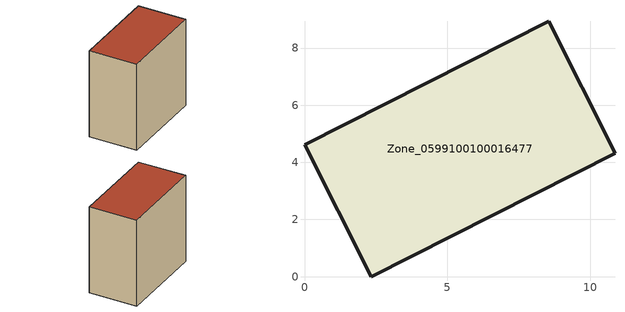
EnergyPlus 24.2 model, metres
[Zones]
Zone_0599100100016477
 floor ground (C_G): 0,4.61 8.54,8.94 10.87,4.32 2.33,0 z3.33
 wall outside (C_F): 8.54,8.94 0,4.61 2.33,0 10.87,4.32 8.54,8.94 z3.33:12.86
 roof outside (C_R): 2.33,0 10.87,4.32 8.54,8.94 0,4.61 z12.86
[BUILDING]
Pand.0599100100016477: North Axis=0; Terrain=City; Loads Convergence Tolerance Value=0.04; Temperature Convergence Tolerance Value=0.4; Solar Distribution=FullExterior; Maximum Number of Warmup Days=25; Minimum Number of Warmup Days=1
[Site:Location]
Rotterdam.The.Hague.AP_ZH_NLD Design_Conditions: Latitude=51.96; Longitude=4.45; Time Zone=1; Elevation=-4.5
[SITE:GROUNDTEMPERATURE:BUILDINGSURFACE]
18, 18, 18, 18, 18, 18, 18, 18, 18, 18, 18, 18
[MATERIAL] Thermal Absorptance=0.9; Solar Absorptance=0.7; Visible Absorptance=0.7
Name | Roughness | Thickness | Conductivity | Density | Specific Heat
G.TI.2015-2018 | MediumSmooth | 0.15 | 0.0428571 | 540 | 1210
F.TI.2015-2018 | Rough | 0.3 | 0.0666667 | 1920 | 840
R.TI.2015-2018 | MediumRough | 0.2 | 0.0333333 | 1500 | 1000
[CONSTRUCTION]
C_G: G.TI.2015-2018
C_F: F.TI.2015-2018
C_R: R.TI.2015-2018
[ZONE]
Zone_0599100100016477: Type=1; Multiplier=1; Ceiling Height=Autocalculate; Volume=Autocalculate; Floor Area=autocalculate; Part of Total Floor Area=Yes
[ZONEINFILTRATION:DESIGNFLOWRATE]
Infil_Zone_0599100100016477: Zone or ZoneList or Space or SpaceList=Zone_0599100100016477; Schedule=AlwaysOn; Design Flow Rate Calculation Method=Flow/Area; Flow Rate per Floor Area=0.0015; Constant Term Coefficient=1; Temperature Term Coefficient=0; Velocity Term Coefficient=0; Velocity Squared Term Coefficient=0
[HVACTEMPLATE:ZONE:IDEALLOADSAIRSYSTEM]
Zone_0599100100016477: Maximum Heating Supply Air Temperature=50; Minimum Cooling Supply Air Temperature=13; Maximum Heating Supply Air Humidity Ratio=0.0156; Minimum Cooling Supply Air Humidity Ratio=0.0077; Heating Limit=NoLimit; Cooling Limit=NoLimit; Dehumidification Control Type=ConstantSensibleHeatRatio; Cooling Sensible Heat Ratio=0.7; Dehumidification Setpoint=60; Humidification Control Type=None; Humidification Setpoint=30; Outdoor Air Method=None; Outdoor Air Flow Rate per Person=0.00944; Outdoor Air Flow Rate per Zone Floor Area=0; Outdoor Air Flow Rate per Zone=0; Demand Controlled Ventilation Type=None; Outdoor Air Economizer Type=NoEconomizer; Heat Recovery Type=None; Sensible Heat Recovery Effectiveness=0.7; Latent Heat Recovery Effectiveness=0.65
[ZONECONTROL:THERMOSTAT]
ThermostatControl_Zone_0599100100016477: Zone or ZoneList=Zone_0599100100016477; Control Type Schedule=DualSetpointControlType; Control 1=Thermostat_Zone_0599100100016477; Temperature Difference Between Cutout And Setpoint=0
[THERMOSTATSETPOINT:DUALSETPOINT]
Thermostat_Zone_0599100100016477: Heating Setpoint Temperature Schedule=HeatingSetpoint_Zone_0599100100016477; Cooling Setpoint Temperature Schedule=CoolingSetpoint_Zone_0599100100016477
[SCHEDULE:COMPACT]
HeatingSetpoint_Zone_0599100100016477: Through: 12/31, For: AllDays, Until: 24:00, 21
CoolingSetpoint_Zone_0599100100016477: Through: 12/31, For: AllDays, Until: 24:00, 24
DualSetpointControlType: Through: 12/31, For: AllDays, Until: 24:00, 4
AlwaysOn: Through: 12/31, For: AllDays, Until: 24:00, 1
